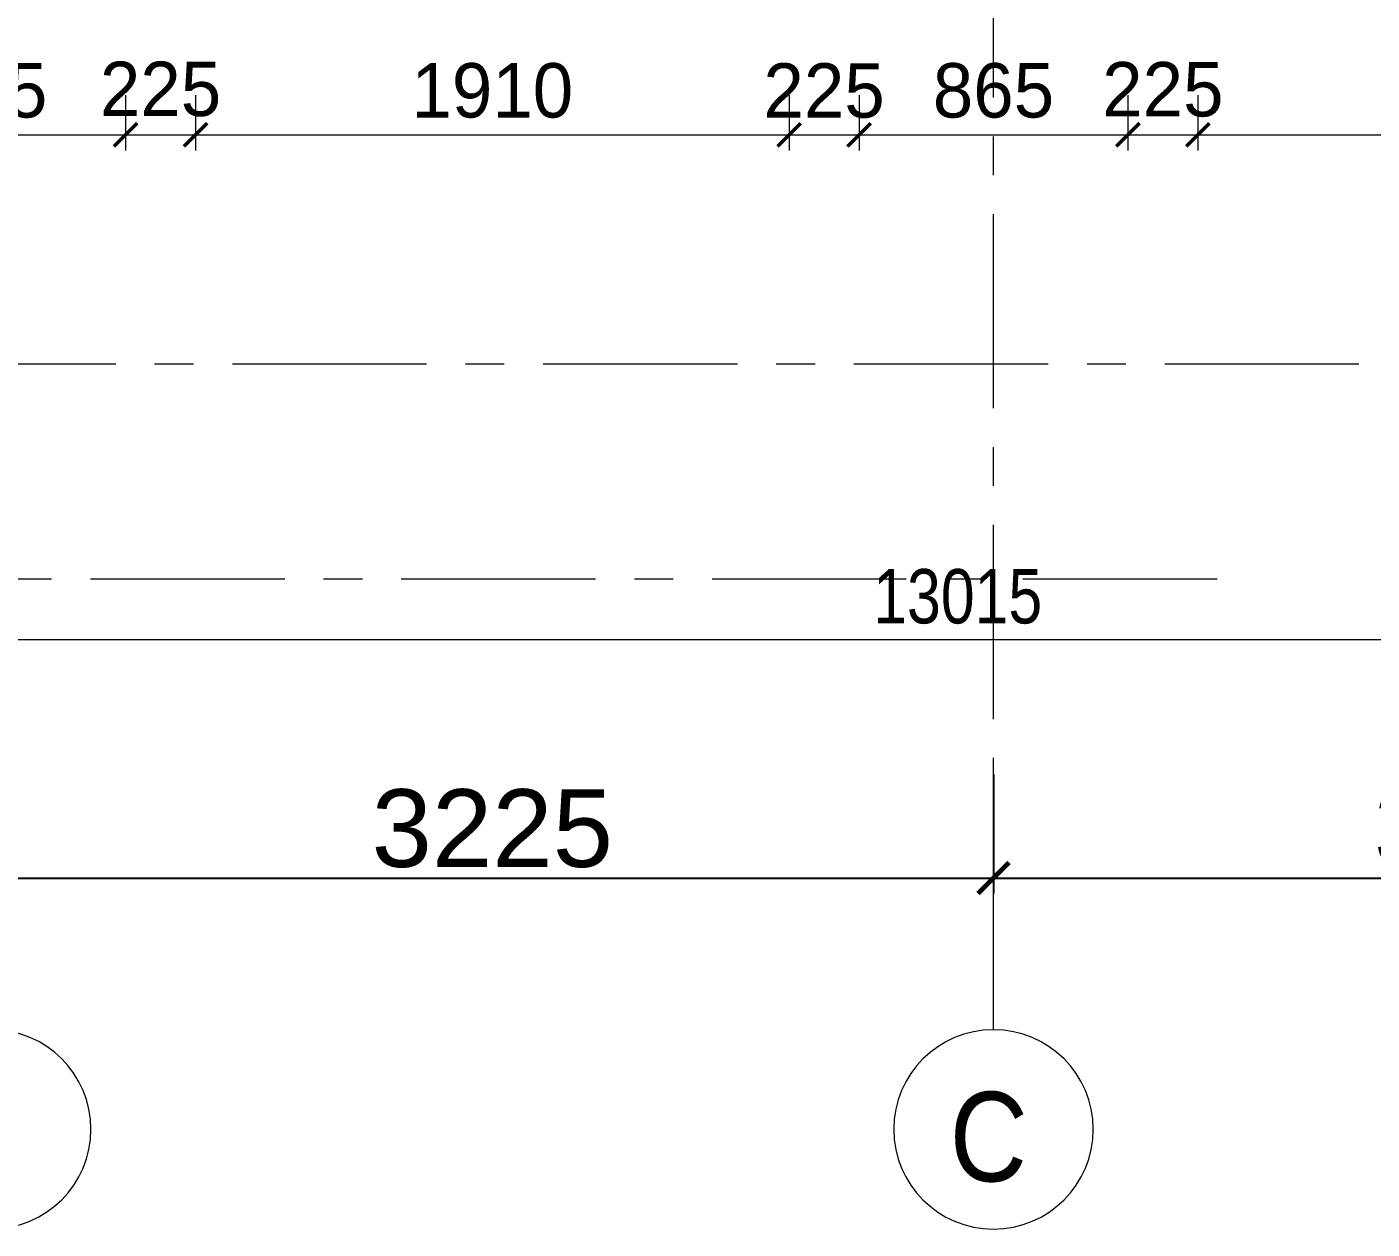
# Model space of a CAD drawing. Header units: millimetres. Extents: x -286480 to 108094, y -227925 to 10018.
# Drawn here: x -26306 to -21978, y -106737 to -102867 of the extents above; entities that cross this region are included whole.
import ezdxf
from ezdxf.enums import TextEntityAlignment as Align

# ---------------------------------------------------------------- set-up
doc = ezdxf.new("R2010")
doc.units = ezdxf.units.MM
doc.header["$LTSCALE"] = 100
doc.header["$MEASUREMENT"] = 0
doc.header["$PDMODE"] = 67
doc.linetypes.add('CENTER', pattern=[2, 1.25, -0.25, 0.25, -0.25])
doc.layers.get('0').update_dxf_attribs({"lineweight": 25})
for name, color, linetype, lineweight in [('A-ANNO-GRID', 251, 'CENTER', 9), ('dim', 7, 'Continuous', 13), ('GRID TAB', 21, 'Continuous', 5)]:
    doc.layers.add(name, color=color, linetype=linetype, lineweight=lineweight)
doc.layers.add('DIM1', color=132, linetype='Continuous')
doc.styles.add('ARIAL', font='arial.ttf', dxfattribs={"width": 0.8})
doc.styles.add('CENTURY-GOTHIC', font='GOTHIC.TTF', dxfattribs={"height": 175})
doc.styles.add('GOTHIC-TITLE', font='GOTHIC.TTF', dxfattribs={"width": 0.9, "height": 20})
doc.styles.get("Standard").update_dxf_attribs({"font": 'sanss___.ttf'})
doc.dimstyles.new('1.125', dxfattribs={"dimtxt": 175, "dimasz": 75, "dimexe": 50, "dimexo": 50, "dimgap": 50, "dimtad": 1, "dimdec": 0, "dimrnd": 5, "dimzin": 0, "dimdsep": 46, "dimtxsty": 'CENTURY-GOTHIC', "dimblk": 'ARCHTICK', "dimcen": 5, "dimdle": 40, "dimclrd": 256, "dimclre": 8, "dimclrt": 213, "dimadec": 0, "dimazin": 0, "dimtfac": 1, "dimtdec": 0, "dimtofl": 0, "dimtmove": 2, "dimatfit": 2, "dimldrblk": 'OPEN30', "dimfxl": 80, "dimtolj": 1, "dimtzin": 0, "dimlwd": 15, "dimlwe": 9, "dimarcsym": 1})
doc.dimstyles.new('D 75', dxfattribs={"dimtxt": 175, "dimasz": 75, "dimexe": 100, "dimexo": 100, "dimgap": 50, "dimtad": 1, "dimdec": 0, "dimrnd": 5, "dimzin": 0, "dimdsep": 46, "dimtxsty": 'ARIAL', "dimblk": 'ARCHTICK', "dimcen": 0.09, "dimdle": 100, "dimclrd": 256, "dimclrt": 256, "dimadec": 0, "dimazin": 0, "dimtfac": 1, "dimtdec": 0, "dimtix": 1, "dimtofl": 0, "dimtmove": 1, "dimatfit": 3, "dimfxl": 135, "dimtolj": 1, "dimtzin": 0, "dimlwd": 9, "dimlwe": 9, "dimarcsym": 0})
doc.dimstyles.new('IIITD_WD_L @ 100', dxfattribs={"dimscale": 100, "dimtxt": 2.5, "dimasz": 1, "dimexe": 0.5, "dimexo": 0.25, "dimgap": 0.3, "dimtad": 1, "dimdec": 0, "dimrnd": 1, "dimzin": 0, "dimdsep": 46, "dimtxsty": 'Standard', "dimblk": 'ARCHTICK', "dimcen": 0.2, "dimdle": 1, "dimclrd": 8, "dimclre": 8, "dimadec": 0, "dimazin": 0, "dimtfac": 1, "dimtdec": 0, "dimtofl": 0, "dimtmove": 0, "dimatfit": 0, "dimfxl": 2, "dimtolj": 1, "dimtzin": 0, "dimlwd": -1, "dimlwe": -1, "dimarcsym": 0})

# ---------------------------------------------------------------- blocks, each defined once
blk = doc.blocks.new('_ArchTick')
at = {"const_width": 0.15}
blk.add_lwpolyline([(-0.5, -0.5), (0.5, 0.5)], dxfattribs=at)
blk = doc.blocks.new('*D102')
at = {"layer": 'Defpoints', "color": 0, "ltscale": 0.1, "transparency": 16777216}
for p in [(-29818.3, -102096.8), (-16803.3, -104261.7, 11.6), (-29818.3, -104840.3)]:
    blk.add_point(p, dxfattribs=at)
at = {"layer": 'dim', "color": 0, "lineweight": 9, "ltscale": 0.1, "transparency": 16777216}
for p, q in [((-29818.3, -102196.8), (-29818.3, -104940.3)), ((-16803.3, -104361.7), (-16803.3, -104940.3))]:
    blk.add_line(p, q, dxfattribs=at)
at = {"layer": 'dim', "lineweight": 9, "ltscale": 0.1, "transparency": 16777216}
blk.add_line((-16703.3, -104840.3), (-29918.3, -104840.3), dxfattribs=at)
at = {"layer": 'dim', "lineweight": 9, "ltscale": 0.1, "transparency": 16777216, "xscale": 75, "yscale": 75, "zscale": 75, "rotation": 180}
blk.add_blockref('_ArchTick', (-29818.3, -104840.3), dxfattribs=at)
at = {"layer": 'dim', "lineweight": 9, "ltscale": 0.1, "transparency": 16777216, "xscale": 75, "yscale": 75, "zscale": 75}
blk.add_blockref('_ArchTick', (-16803.3, -104840.3), dxfattribs=at)
at = {"layer": 'dim', "ltscale": 0.1, "transparency": 16777216, "insert": (-23310.8, -104700.9), "char_height": 175, "attachment_point": 5, "style": 'ARIAL'}
blk.add_mtext('\\A1;13015', dxfattribs=at)
blk = doc.blocks.new('GRIDTAB')
at = {"layer": 'GRID TAB', "ltscale": 0.1}
blk.add_circle((4668008.8, 8270544.3), 334.3, dxfattribs=at)
at = {"layer": 'GRID TAB', "ltscale": 0.1, "style": 'GOTHIC-TITLE', "width": 0.9}
blk.add_attdef('1', text='', height=300, dxfattribs=at).set_placement((4667992.4, 8270418.2), align=Align.CENTER)
blk = doc.blocks.new('*D201')
at = {"layer": 'Defpoints', "color": 0, "ltscale": 0.1, "transparency": 16777216}
for p in [(-26882, -103036.6, 1.1), (-25988.3, -103036.6, 1.1), (-25988.3, -103214.5)]:
    blk.add_point(p, dxfattribs=at)
at = {"layer": 'dim', "color": 8, "lineweight": 9, "ltscale": 0.1, "transparency": 16777216}
for p, q in [((-26882, -103086.6), (-26882, -103264.5)), ((-25988.3, -103086.6), (-25988.3, -103264.5))]:
    blk.add_line(p, q, dxfattribs=at)
at = {"layer": 'dim', "lineweight": 15, "ltscale": 0.1, "transparency": 16777216}
blk.add_line((-26922, -103214.5), (-25948.3, -103214.5), dxfattribs=at)
at = {"layer": 'dim', "lineweight": 15, "ltscale": 0.1, "transparency": 16777216, "xscale": 75, "yscale": 75, "zscale": 75, "rotation": 180}
blk.add_blockref('_ArchTick', (-26882, -103214.5), dxfattribs=at)
at = {"layer": 'dim', "lineweight": 15, "ltscale": 0.1, "transparency": 16777216, "xscale": 75, "yscale": 75, "zscale": 75}
blk.add_blockref('_ArchTick', (-25988.3, -103214.5), dxfattribs=at)
at = {"layer": 'dim', "color": 213, "ltscale": 0.1, "transparency": 16777216, "insert": (-26435.2, -103072.6), "char_height": 175, "attachment_point": 5, "style": 'CENTURY-GOTHIC'}
blk.add_mtext('\\A1;895', dxfattribs=at)
blk = doc.blocks.new('_Open30')
at = {"color": 0, "linetype": 'ByBlock', "lineweight": -2}
for p, q in [((-1, 0.268), (0, 0)), ((0, 0), (-1, -0.268)), ((0, 0), (-1, 0))]:
    blk.add_line(p, q, dxfattribs=at)
blk = doc.blocks.new('*D202')
at = {"layer": 'Defpoints', "color": 0, "ltscale": 0.1, "transparency": 16777216}
for p in [(-25988.3, -103036.6, 1.1), (-25763.3, -103036.6, 1.1), (-25763.3, -103214.5)]:
    blk.add_point(p, dxfattribs=at)
at = {"layer": 'dim', "color": 8, "lineweight": 9, "ltscale": 0.1, "transparency": 16777216}
for p, q in [((-25988.3, -103086.6), (-25988.3, -103264.5)), ((-25763.3, -103086.6), (-25763.3, -103264.5))]:
    blk.add_line(p, q, dxfattribs=at)
at = {"layer": 'dim', "lineweight": 15, "ltscale": 0.1, "transparency": 16777216}
blk.add_line((-26028.3, -103214.5), (-25723.3, -103214.5), dxfattribs=at)
at = {"layer": 'dim', "lineweight": 15, "ltscale": 0.1, "transparency": 16777216, "xscale": 75, "yscale": 75, "zscale": 75, "rotation": 180}
blk.add_blockref('_ArchTick', (-25988.3, -103214.5), dxfattribs=at)
at = {"layer": 'dim', "lineweight": 15, "ltscale": 0.1, "transparency": 16777216, "xscale": 75, "yscale": 75, "zscale": 75}
blk.add_blockref('_ArchTick', (-25763.3, -103214.5), dxfattribs=at)
at = {"layer": 'dim', "color": 213, "ltscale": 0.1, "transparency": 16777216, "insert": (-25875.8, -103067.8), "char_height": 175, "attachment_point": 5, "style": 'CENTURY-GOTHIC'}
blk.add_mtext('\\A1;225', dxfattribs=at)
blk = doc.blocks.new('*D203')
at = {"layer": 'Defpoints', "color": 0, "ltscale": 0.1, "transparency": 16777216}
for p in [(-25763.3, -103036.6, 1.1), (-23853.3, -103036.6, 1.1), (-23853.3, -103214.5)]:
    blk.add_point(p, dxfattribs=at)
at = {"layer": 'dim', "color": 8, "lineweight": 9, "ltscale": 0.1, "transparency": 16777216}
for p, q in [((-25763.3, -103086.6), (-25763.3, -103264.5)), ((-23853.3, -103086.6), (-23853.3, -103264.5))]:
    blk.add_line(p, q, dxfattribs=at)
at = {"layer": 'dim', "lineweight": 15, "ltscale": 0.1, "transparency": 16777216}
blk.add_line((-25803.3, -103214.5), (-23813.3, -103214.5), dxfattribs=at)
at = {"layer": 'dim', "lineweight": 15, "ltscale": 0.1, "transparency": 16777216, "xscale": 75, "yscale": 75, "zscale": 75, "rotation": 180}
blk.add_blockref('_ArchTick', (-25763.3, -103214.5), dxfattribs=at)
at = {"layer": 'dim', "lineweight": 15, "ltscale": 0.1, "transparency": 16777216, "xscale": 75, "yscale": 75, "zscale": 75}
blk.add_blockref('_ArchTick', (-23853.3, -103214.5), dxfattribs=at)
at = {"layer": 'dim', "color": 213, "ltscale": 0.1, "transparency": 16777216, "insert": (-24808.3, -103072.6), "char_height": 175, "attachment_point": 5, "style": 'CENTURY-GOTHIC'}
blk.add_mtext('\\A1;1910', dxfattribs=at)
blk = doc.blocks.new('*D204')
at = {"layer": 'Defpoints', "color": 0, "ltscale": 0.1, "transparency": 16777216}
for p in [(-23853.3, -103036.6, 1.1), (-23628.3, -103036.6, 1.1), (-23628.3, -103214.5)]:
    blk.add_point(p, dxfattribs=at)
at = {"layer": 'dim', "color": 8, "lineweight": 9, "ltscale": 0.1, "transparency": 16777216}
for p, q in [((-23853.3, -103086.6), (-23853.3, -103264.5)), ((-23628.3, -103086.6), (-23628.3, -103264.5))]:
    blk.add_line(p, q, dxfattribs=at)
at = {"layer": 'dim', "lineweight": 15, "ltscale": 0.1, "transparency": 16777216}
blk.add_line((-23893.3, -103214.5), (-23588.3, -103214.5), dxfattribs=at)
at = {"layer": 'dim', "lineweight": 15, "ltscale": 0.1, "transparency": 16777216, "xscale": 75, "yscale": 75, "zscale": 75, "rotation": 180}
blk.add_blockref('_ArchTick', (-23853.3, -103214.5), dxfattribs=at)
at = {"layer": 'dim', "lineweight": 15, "ltscale": 0.1, "transparency": 16777216, "xscale": 75, "yscale": 75, "zscale": 75}
blk.add_blockref('_ArchTick', (-23628.3, -103214.5), dxfattribs=at)
at = {"layer": 'dim', "color": 213, "ltscale": 0.1, "transparency": 16777216, "insert": (-23740.8, -103073.1), "char_height": 175, "attachment_point": 5, "style": 'CENTURY-GOTHIC'}
blk.add_mtext('\\A1;225', dxfattribs=at)
blk = doc.blocks.new('*D205')
at = {"layer": 'Defpoints', "color": 0, "ltscale": 0.1, "transparency": 16777216}
for p in [(-23628.3, -103036.6, 1.1), (-22763.3, -103036.6, 1.1), (-22763.3, -103214.5)]:
    blk.add_point(p, dxfattribs=at)
at = {"layer": 'dim', "color": 8, "lineweight": 9, "ltscale": 0.1, "transparency": 16777216}
for p, q in [((-23628.3, -103086.6), (-23628.3, -103264.5)), ((-22763.3, -103086.6), (-22763.3, -103264.5))]:
    blk.add_line(p, q, dxfattribs=at)
at = {"layer": 'dim', "lineweight": 15, "ltscale": 0.1, "transparency": 16777216}
blk.add_line((-23668.3, -103214.5), (-22723.3, -103214.5), dxfattribs=at)
at = {"layer": 'dim', "lineweight": 15, "ltscale": 0.1, "transparency": 16777216, "xscale": 75, "yscale": 75, "zscale": 75, "rotation": 180}
blk.add_blockref('_ArchTick', (-23628.3, -103214.5), dxfattribs=at)
at = {"layer": 'dim', "lineweight": 15, "ltscale": 0.1, "transparency": 16777216, "xscale": 75, "yscale": 75, "zscale": 75}
blk.add_blockref('_ArchTick', (-22763.3, -103214.5), dxfattribs=at)
at = {"layer": 'dim', "color": 213, "ltscale": 0.1, "transparency": 16777216, "insert": (-23195.8, -103072.6), "char_height": 175, "attachment_point": 5, "style": 'CENTURY-GOTHIC'}
blk.add_mtext('\\A1;865', dxfattribs=at)
blk = doc.blocks.new('*D206')
at = {"layer": 'Defpoints', "color": 0, "ltscale": 0.1, "transparency": 16777216}
for p in [(-22763.3, -103036.6, 1.1), (-22538.3, -103036.6, 1.1), (-22538.3, -103214.5)]:
    blk.add_point(p, dxfattribs=at)
at = {"layer": 'dim', "color": 8, "lineweight": 9, "ltscale": 0.1, "transparency": 16777216}
for p, q in [((-22763.3, -103086.6), (-22763.3, -103264.5)), ((-22538.3, -103086.6), (-22538.3, -103264.5))]:
    blk.add_line(p, q, dxfattribs=at)
at = {"layer": 'dim', "lineweight": 15, "ltscale": 0.1, "transparency": 16777216}
blk.add_line((-22803.3, -103214.5), (-22498.3, -103214.5), dxfattribs=at)
at = {"layer": 'dim', "lineweight": 15, "ltscale": 0.1, "transparency": 16777216, "xscale": 75, "yscale": 75, "zscale": 75, "rotation": 180}
blk.add_blockref('_ArchTick', (-22763.3, -103214.5), dxfattribs=at)
at = {"layer": 'dim', "lineweight": 15, "ltscale": 0.1, "transparency": 16777216, "xscale": 75, "yscale": 75, "zscale": 75}
blk.add_blockref('_ArchTick', (-22538.3, -103214.5), dxfattribs=at)
at = {"layer": 'dim', "color": 213, "ltscale": 0.1, "transparency": 16777216, "insert": (-22650.8, -103069.1), "char_height": 175, "attachment_point": 5, "style": 'CENTURY-GOTHIC'}
blk.add_mtext('\\A1;225', dxfattribs=at)
blk = doc.blocks.new('*D207')
at = {"layer": 'Defpoints', "color": 0, "ltscale": 0.1, "transparency": 16777216}
for p in [(-22538.3, -103036.6, 1.1), (-20628.3, -103036.6, 1.1), (-20628.3, -103214.5)]:
    blk.add_point(p, dxfattribs=at)
at = {"layer": 'dim', "color": 8, "lineweight": 9, "ltscale": 0.1, "transparency": 16777216}
for p, q in [((-22538.3, -103086.6), (-22538.3, -103264.5)), ((-20628.3, -103086.6), (-20628.3, -103264.5))]:
    blk.add_line(p, q, dxfattribs=at)
at = {"layer": 'dim', "lineweight": 15, "ltscale": 0.1, "transparency": 16777216}
blk.add_line((-22578.3, -103214.5), (-20588.3, -103214.5), dxfattribs=at)
at = {"layer": 'dim', "lineweight": 15, "ltscale": 0.1, "transparency": 16777216, "xscale": 75, "yscale": 75, "zscale": 75, "rotation": 180}
blk.add_blockref('_ArchTick', (-22538.3, -103214.5), dxfattribs=at)
at = {"layer": 'dim', "lineweight": 15, "ltscale": 0.1, "transparency": 16777216, "xscale": 75, "yscale": 75, "zscale": 75}
blk.add_blockref('_ArchTick', (-20628.3, -103214.5), dxfattribs=at)
at = {"layer": 'dim', "color": 213, "ltscale": 0.1, "transparency": 16777216, "insert": (-21583.3, -103072.6), "char_height": 175, "attachment_point": 5, "style": 'CENTURY-GOTHIC'}
blk.add_mtext('\\A1;1910', dxfattribs=at)
blk = doc.blocks.new('*D216')
at = {"layer": 'Defpoints', "color": 0, "ltscale": 0.5, "transparency": 16777216}
for p in [(-26420.8, -105240.4, -2.6), (-23195.8, -105248.1, -4.2), (-23195.8, -105606.7)]:
    blk.add_point(p, dxfattribs=at)
at = {"layer": 'DIM1', "color": 8, "ltscale": 0.5, "transparency": 16777216}
for p, q in [((-26420.8, -105265.4), (-26420.8, -105656.7)), ((-23195.8, -105273.1), (-23195.8, -105656.7)), ((-26520.8, -105606.7), (-23095.8, -105606.7))]:
    blk.add_line(p, q, dxfattribs=at)
at = {"layer": 'DIM1', "color": 8, "ltscale": 0.5, "transparency": 16777216, "xscale": 100, "yscale": 100, "zscale": 100, "rotation": 180}
blk.add_blockref('_ArchTick', (-26420.8, -105606.7), dxfattribs=at)
at = {"layer": 'DIM1', "color": 8, "ltscale": 0.5, "transparency": 16777216, "xscale": 100, "yscale": 100, "zscale": 100}
blk.add_blockref('_ArchTick', (-23195.8, -105606.7), dxfattribs=at)
at = {"layer": 'DIM1', "color": 0, "ltscale": 0.5, "transparency": 16777216, "insert": (-24808.3, -105447.7), "char_height": 250, "attachment_point": 5}
blk.add_mtext('\\A1;3225', dxfattribs=at)
blk = doc.blocks.new('*D217')
at = {"layer": 'Defpoints', "color": 0, "ltscale": 0.5, "transparency": 16777216}
for p in [(-23195.8, -105248.1, -4.2), (-19970.8, -105248.1, -2.6), (-19970.8, -105606.7)]:
    blk.add_point(p, dxfattribs=at)
at = {"layer": 'DIM1', "color": 8, "ltscale": 0.5, "transparency": 16777216}
for p, q in [((-23195.8, -105273.1), (-23195.8, -105656.7)), ((-19970.8, -105273.1), (-19970.8, -105656.7)), ((-23295.8, -105606.7), (-19870.8, -105606.7))]:
    blk.add_line(p, q, dxfattribs=at)
at = {"layer": 'DIM1', "color": 8, "ltscale": 0.5, "transparency": 16777216, "xscale": 100, "yscale": 100, "zscale": 100, "rotation": 180}
blk.add_blockref('_ArchTick', (-23195.8, -105606.7), dxfattribs=at)
at = {"layer": 'DIM1', "color": 8, "ltscale": 0.5, "transparency": 16777216, "xscale": 100, "yscale": 100, "zscale": 100}
blk.add_blockref('_ArchTick', (-19970.8, -105606.7), dxfattribs=at)
at = {"layer": 'DIM1', "color": 0, "ltscale": 0.5, "transparency": 16777216, "insert": (-21583.3, -105447.7), "char_height": 250, "attachment_point": 5}
blk.add_mtext('\\A1;3225', dxfattribs=at)

msp = doc.modelspace()

# ---------------------------------------------------------------- linework, layer by layer
at = {"layer": 'A-ANNO-GRID', "ltscale": 5}
for p, q in [((-23195.8, -106094.8, -4.2), (-23195.8, -89828, -4.2)), ((-30644.8, -103951.7, 36.7), (-4817.6, -103951.7, 36.7)), ((-30101.2, -104643.7, 14.5), (-22353, -104643.7, 14.5))]:
    msp.add_line(p, q, dxfattribs=at)

# ---------------------------------------------------------------- block references
at = {"layer": 'GRID TAB', "color": 1}
ref = msp.add_blockref('GRIDTAB', (-4507709.2, 7833307.3, -2.6), dxfattribs=dict(at, xscale=-0.9600000000000005, yscale=0.9600000000000005, zscale=0.9600000000000005, rotation=180))
ref.add_attrib('1', 'B', dxfattribs={"ltscale": 0.1, "height": 288, "rotation": 360, "style": 'GOTHIC-TITLE', "text_generation_flag": 4, "width": 0.9}).set_placement((-26436.6, -106294.2, -2.6), align=Align.CENTER)
ref = msp.add_blockref('GRIDTAB', (-4504484.2, 7833306.9, -2.6), dxfattribs=dict(at, xscale=-0.9600000000000005, yscale=0.9600000000000005, zscale=0.9600000000000005, rotation=180))
ref.add_attrib('1', 'C', dxfattribs={"ltscale": 0.1, "height": 288, "rotation": 360, "style": 'GOTHIC-TITLE', "text_generation_flag": 4, "width": 0.9}).set_placement((-23211.6, -106294.6, -2.6), align=Align.CENTER)

# ---------------------------------------------------------------- dimensions: what is measured, and where the dimension line sits
at = {"layer": 'dim', "ltscale": 0.1}
for base, p1, p2, dimstyle, picture, middle in [((-29818.3, -104840.3, 29.7), (-16803.3, -104261.7, 41.3), (-29818.3, -102096.8, 29.7), 'D 75', '*D102', (-23310.8, -104700.9, 29.7)), ((-25988.3, -103214.5, -13.2), (-26882, -103036.6, -12.2), (-25988.3, -103036.6, -12.2), '1.125', '*D201', (-26435.2, -103072.6, -13.2)), ((-23853.3, -103214.5, -13.2), (-25763.3, -103036.6, -12.2), (-23853.3, -103036.6, -12.2), '1.125', '*D203', (-24808.3, -103072.6, -13.2)), ((-22763.3, -103214.5, -13.2), (-23628.3, -103036.6, -12.2), (-22763.3, -103036.6, -12.2), '1.125', '*D205', (-23195.8, -103072.6, -13.2)), ((-20628.3, -103214.5, -13.2), (-22538.3, -103036.6, -12.2), (-20628.3, -103036.6, -12.2), '1.125', '*D207', (-21583.3, -103072.6, -13.2))]:
    dim = msp.add_linear_dim(base=base, p1=p1, p2=p2, dimstyle=dimstyle, dxfattribs=at)
    dim.commit()
    dim.dimension.update_dxf_attribs({"geometry": picture, "text_midpoint": middle})
for base, p1, p2, picture, middle in [((-25763.3, -103214.5, -13.2), (-25988.3, -103036.6, -12.2), (-25763.3, -103036.6, -12.2), '*D202', (-25875.8, -103067.8, -13.2)), ((-23628.3, -103214.5, -13.2), (-23853.3, -103036.6, -12.2), (-23628.3, -103036.6, -12.2), '*D204', (-23740.8, -103073.1, -13.2)), ((-22538.3, -103214.5, -13.2), (-22763.3, -103036.6, -12.2), (-22538.3, -103036.6, -12.2), '*D206', (-22650.8, -103069.1, -13.2))]:
    dim = msp.add_linear_dim(base=base, p1=p1, p2=p2, dimstyle='1.125', dxfattribs=at)
    dim.commit()
    dim.dimension.update_dxf_attribs({"geometry": picture, "text_midpoint": middle, "dimtype": 160})
at = {"layer": 'DIM1', "ltscale": 0.5}
for base, p1, p2, picture, middle in [((-23195.8, -105606.7), (-26420.8, -105240.4, -2.6), (-23195.8, -105248.1, -4.2), '*D216', (-24808.3, -105447.7)), ((-19970.8, -105606.7), (-23195.8, -105248.1, -4.2), (-19970.8, -105248.1, -2.6), '*D217', (-21583.3, -105447.7))]:
    dim = msp.add_linear_dim(base=base, p1=p1, p2=p2, dimstyle='IIITD_WD_L @ 100', dxfattribs=at)
    dim.commit()
    dim.dimension.update_dxf_attribs({"geometry": picture, "text_midpoint": middle})

doc.saveas('drawing.dxf')
